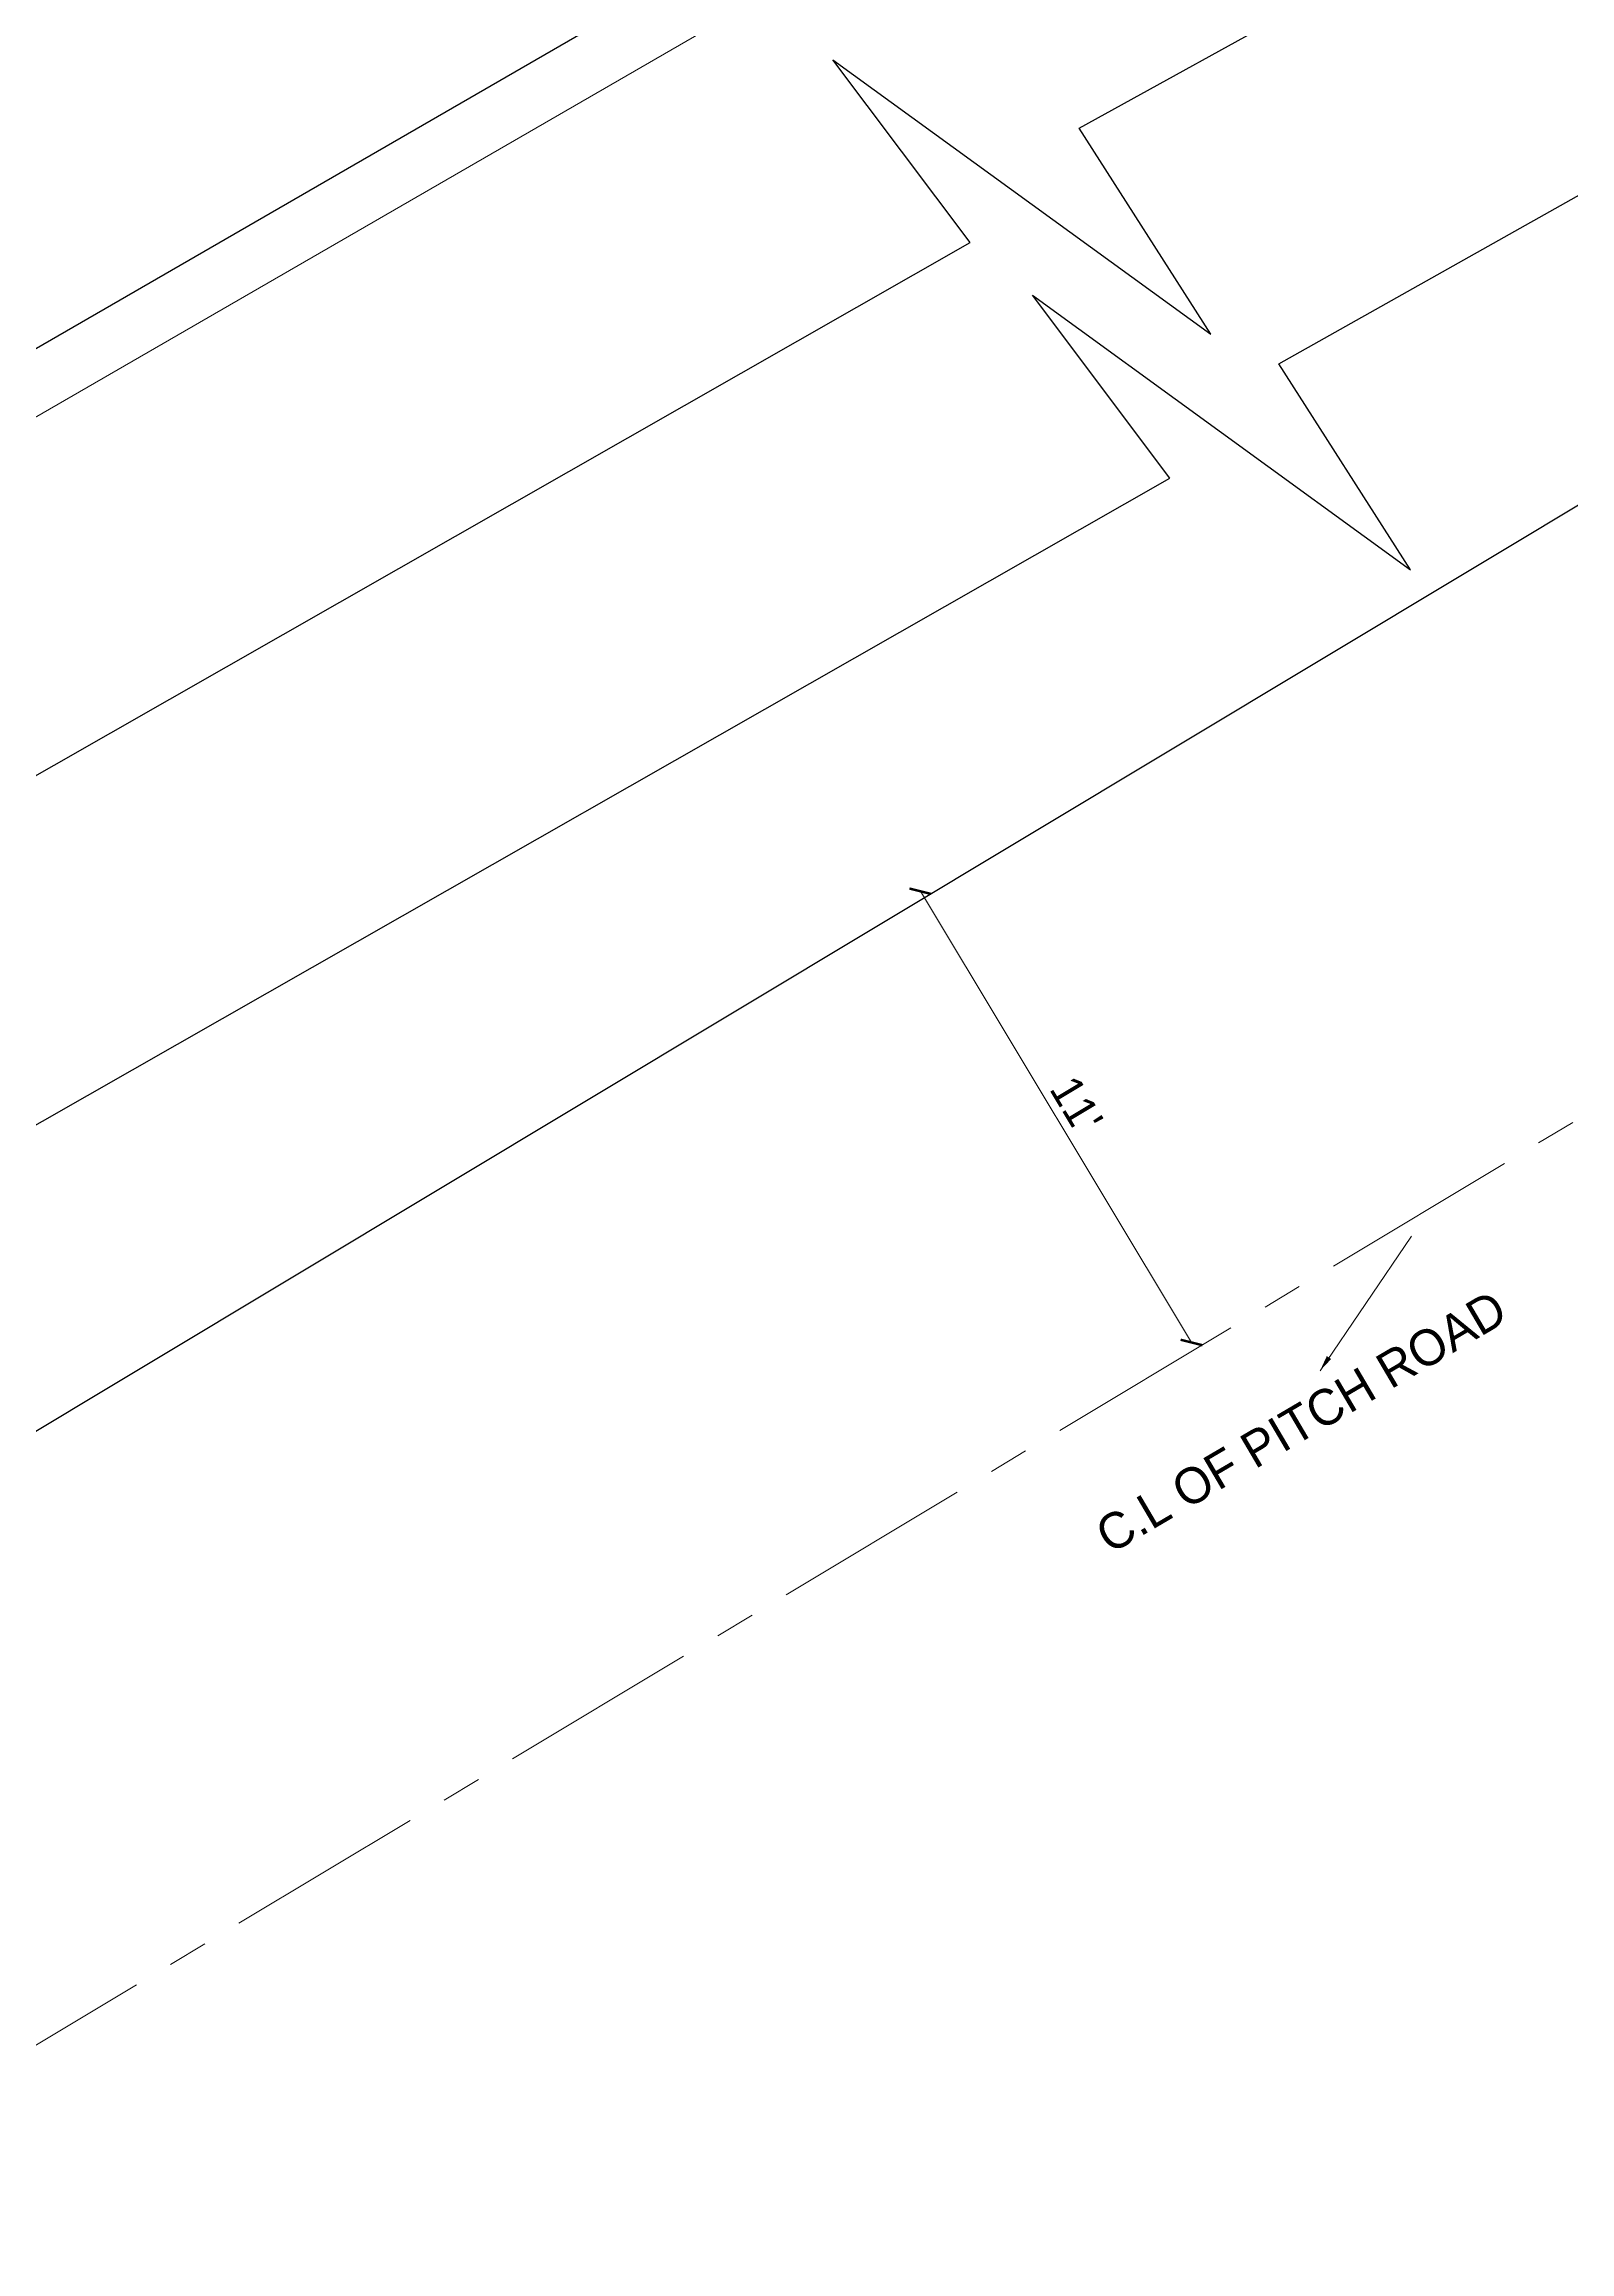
# Model space of a CAD drawing. Header units: inches. Extents: x 6873 to 34015, y -4436 to 8204.
# Drawn here: x 22385 to 22768, y 387 to 941 of the extents above; entities that cross this region are included whole.
import ezdxf

# ---------------------------------------------------------------- set-up
doc = ezdxf.new("R2010")
doc.units = ezdxf.units.IN
doc.header["$LTSCALE"] = 5
doc.header["$MEASUREMENT"] = 0
doc.linetypes.add('CENTER', pattern=[2, 1.25, -0.25, 0.25, -0.25])
doc.layers.add('A-WALL', color=7, linetype='Continuous', lineweight=9)
doc.layers.add('HATCH', color=253, linetype='Continuous', lineweight=0)
for name, color, linetype in [('DIM', 5, 'Continuous'), ('TEXT', 6, 'Continuous'), ('WALL', 7, 'Continuous')]:
    doc.layers.add(name, color=color, linetype=linetype)
doc.styles.add('tt', font='stylu.ttf', dxfattribs={"height": 8})
doc.dimstyles.new('Copy(2) of STANDARD', dxfattribs={"dimtxt": 2, "dimasz": 4, "dimexe": 0, "dimexo": 0, "dimgap": 2, "dimtad": 1, "dimdec": 0, "dimzin": 0, "dimdsep": 46, "dimlunit": 3, "dimtxsty": 'tt', "dimblk": 'ARCHTICK', "dimcen": 0.0505, "dimse1": 1, "dimse2": 1, "dimclrd": 5, "dimclre": 5, "dimclrt": 7, "dimadec": 1, "dimazin": 0, "dimtm": 1e-09, "dimtfac": 1, "dimtdec": 0, "dimtofl": 0, "dimtmove": 1, "dimatfit": 3, "dimfxl": 1, "dimtolj": 2, "dimtzin": 0, "dimlwd": 13, "dimarcsym": 0})

# ---------------------------------------------------------------- blocks, each defined once
blk = doc.blocks.new('_ArchTick')
at = {"color": 0, "linetype": 'ByBlock', "const_width": 0.15}
blk.add_lwpolyline([(-0.5, -0.5), (0.5, 0.5)], dxfattribs=at)
blk = doc.blocks.new('*D342')
at = {"layer": 'Defpoints', "color": 0, "ltscale": 5, "transparency": 16777216}
for p in [(22604.86, 728.66), (22604.86, 728.66), (22672.84, 615.51)]:
    blk.add_point(p, dxfattribs=at)
at = {"layer": 'DIM', "color": 5, "lineweight": 13, "ltscale": 5, "transparency": 16777216}
blk.add_line((22672.84, 615.51), (22604.86, 728.66), dxfattribs=at)
at = {"layer": 'DIM', "color": 5, "lineweight": 13, "ltscale": 5, "transparency": 16777216, "xscale": 4, "yscale": 4, "zscale": 4}
for p, rotation in [((22604.86, 728.66), 120.9954618466229), ((22672.84, 615.51), 300.9954618466229)]:
    blk.add_blockref('_ArchTick', p, dxfattribs=dict(at, rotation=rotation))
at = {"layer": 'DIM', "color": 7, "ltscale": 5, "transparency": 16777216, "insert": (22644.03, 675.19), "char_height": 8, "attachment_point": 5, "rotation": 300.9955, "style": 'tt'}
blk.add_mtext("\\A2;11'", dxfattribs=at)
blk = doc.blocks.new('*D330')
at = {"layer": 'Defpoints', "color": 0, "ltscale": 5, "transparency": 16777216}
for p in [(22581.74, 979.55), (22589.18, 966.68), (22083.03, 691.35)]:
    blk.add_point(p, dxfattribs=at)
at = {"layer": 'DIM', "color": 5, "lineweight": 13, "ltscale": 5, "transparency": 16777216}
blk.add_line((22090.46, 678.48), (22589.18, 966.68), dxfattribs=at)
at = {"layer": 'DIM', "color": 5, "lineweight": 13, "ltscale": 5, "transparency": 16777216, "xscale": 4, "yscale": 4, "zscale": 4}
for p, rotation in [((22589.18, 966.68), 30.02282740668954), ((22090.46, 678.48), 210.0228274066895)]:
    blk.add_blockref('_ArchTick', p, dxfattribs=dict(at, rotation=rotation))
at = {"layer": 'DIM', "color": 7, "ltscale": 5, "transparency": 16777216, "insert": (22336.73, 827.93), "char_height": 8, "attachment_point": 5, "rotation": 30.0228, "style": 'tt'}
blk.add_mtext("\\A2;48'", dxfattribs=at)

msp = doc.modelspace()

# ---------------------------------------------------------------- linework, layer by layer
at = {"layer": 'A-WALL', "ltscale": 5}
msp.add_lwpolyline([(22410.15, 1270.75), (22083.03, 1080.35), (22083.03, 730.62), (22083.03, 691.35), (22581.74, 979.55)], close=True, dxfattribs=at)
at = {"layer": 'HATCH', "linetype": 'CENTER', "ltscale": 8}
msp.add_line((22296.93, 387.48), (23157.15, 904.26), dxfattribs=at)
at = {"layer": 'WALL', "ltscale": 5}
for p, q in [((22644.62, 919.98), (22996.42, 1114.37)), ((22694.67, 860.9), (23036.55, 1053.15)), ((22146.09, 450.85), (23075.92, 1009.45)), ((22083.03, 691.35), (22581.74, 979.55)), ((22582.89, 937.18), (22677.64, 868.37)), ((22617.34, 891.31), (22582.89, 937.18)), ((22677.64, 868.37), (22644.62, 919.98)), ((22083.03, 586.41), (22617.34, 891.31)), ((22667.4, 832.23), (22632.95, 878.1)), ((22632.95, 878.1), (22727.69, 809.3)), ((22727.69, 809.3), (22694.67, 860.9)), ((22091.18, 503.43), (22667.4, 832.23))]:
    msp.add_line(p, q, dxfattribs=at)

# ---------------------------------------------------------------- texts
at = {"layer": 'TEXT', "lineweight": 70, "style": 'tt'}
msp.add_text('C.L OF PITCH ROAD ', height=9, rotation=30.4606, dxfattribs=at).set_placement((22652.4, 562.3))

# ---------------------------------------------------------------- dimensions: what is measured, and where the dimension line sits
at = {"layer": 'DIM', "ltscale": 5}
for p1, p2, distance, picture, middle in [((22083.03, 691.35), (22581.74, 979.55), -14.86, '*D330', (22336.73, 827.93)), ((22672.84, 615.51), (22604.86, 728.66), 0, '*D342', (22644.03, 675.19))]:
    dim = msp.add_aligned_dim(p1=p1, p2=p2, distance=distance, dimstyle='Copy(2) of STANDARD', dxfattribs=at)
    dim.commit()
    dim.dimension.update_dxf_attribs({"geometry": picture, "text_midpoint": middle})

# ---------------------------------------------------------------- leaders
msp.add_leader([(22705.03, 608.43), (22727.94, 642.17)], dimstyle='Copy(2) of STANDARD', override={"dimgap": 2, "dimtad": 0}, dxfattribs=at)

doc.saveas('drawing.dxf')
